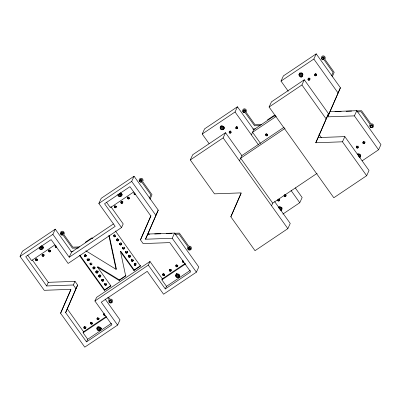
<?xml version="1.0" encoding="UTF-8"?>
<svg xmlns="http://www.w3.org/2000/svg" width="401" height="401" viewBox="0 0 401 401"><rect width="100%" height="100%" fill="white"/><g stroke="black" fill="none" stroke-linecap="round" stroke-linejoin="round"><path stroke-width="0.6" d="M39.168 247.312C39.178 252.359 46.321 247.492 41.493 245.753M117.964 194.375C117.974 199.427 125.117 194.56 120.29 192.816M223.848 128.982C225.452 126.42 220.71 124.541 220.149 127.523C219.728 130.24 224.039 130.656 224.324 127.944M100.862 329C101.388 326.028 96.275 326.003 96.912 329C97.724 331.732 101.242 330.404 101.338 327.963M179.387 276.765C180.991 274.209 176.245 272.329 175.688 275.312C175.267 278.028 179.578 278.444 179.864 275.728M282.214 207.878L281.021 210.475C283.156 209.061 280.72 205.743 278.69 207.202M298.945 74.591C305.131 68.16 302.549 82.872 298.945 74.591L299.662 73.032M149.388 198.194L150.856 194.781L141.819 182.109L140.53 182.124L139.463 181.357L139.117 179.874L139.934 178.615A2.035 1.97 24.7 0 1 142.16 178.595L142.746 179.152L143.112 180.39L142.641 181.558L152.009 194.691L150.034 199.267M331.557 75.814L333.025 72.401L323.993 59.729L322.7 59.744L321.632 58.977L321.286 57.493L322.108 56.235A2.035 1.97 24.7 0 1 324.329 56.215L324.915 56.772L325.281 58.01L324.81 59.178L334.178 72.31L332.203 76.887M93.659 268.379L94.395 266.665M96.561 272.485L97.308 270.765M97.393 273.111L98.13 271.402M165.302 288.936L190.691 271.878L169.818 242.61L143.117 243.582L140.475 239.873L150.811 215.959L129.939 186.691L104.551 203.748L121.538 227.567L68.13 263.447L51.143 239.628L25.754 256.685L46.626 285.953L73.328 284.986L75.969 288.69L65.634 312.6L86.506 341.873L111.894 324.815L94.912 300.996L96.581 297.367L149.984 261.492L162.345 278.82L161.869 279.858L166.495 286.344L165.302 288.936L148.315 265.121L149.984 261.492M151.007 215.748L140.475 239.873M55.268 229.161L22.436 251.221L20.05 256.404L44.225 290.304L70.927 289.337L60.591 313.246L84.766 347.151L117.598 325.096L101.273 302.204L147.237 271.327L163.563 294.214L196.395 272.159L172.219 238.259L145.518 239.227L158.24 210.129L134.064 176.229L101.232 198.284L98.846 203.467L115.172 226.364L69.208 257.242L52.882 234.349L55.268 229.161L71.594 252.059L69.208 257.242M145.518 239.227L158.24 210.129M315.767 142.771L328.489 113.673L304.309 79.769L271.477 101.829L269.096 107.012L333.812 197.758L366.644 175.703L369.03 170.515L344.85 136.616L318.148 137.583L315.767 142.771L342.464 141.799L366.644 175.703M318.148 137.583L328.489 113.673M288.274 91.268L281.016 81.092L283.402 75.904L316.234 53.849L340.409 87.749L327.687 116.851L354.389 115.879L378.564 149.779L362.148 160.811M327.928 116.33L340.409 87.749M70.852 289.843L60.591 313.246M65.634 312.6L77.639 285.061L74.997 281.357L48.295 282.324L32.411 260.048M99.283 277.011L100.009 275.332M274.635 201.578L290.234 223.452L287.848 228.635L255.016 250.69L230.836 216.791L241.176 192.876L214.475 193.843L190.3 159.944L192.68 154.761L225.512 132.706L241.843 155.598L239.457 160.781M241.101 193.387L230.836 216.791M102.205 281.051L102.932 279.382M39.188 248.064L39.664 247.026M39.514 248.79L40.707 246.199L41.293 246.745L42.787 247.031L41.594 249.622M40.1 249.342L41.293 246.745M35.453 259.617L35.864 258.996L36.616 258.84L37.268 259.257L37.443 259.998L37.032 260.625L36.28 260.775L35.629 260.359L35.453 259.617L35.884 258.685M41.749 245.933L41.243 247.031L41.654 246.409L42.406 246.254L43.057 246.675M35.629 260.359L36.27 258.961L36.922 259.377L37.674 259.226M40.817 249.622L42.01 247.031M36.28 260.775L36.922 259.377M37.032 260.625L37.458 259.693M42.326 249.327L43.278 247.252M42.872 248.765L43.619 247.026M42.02 255.206L42.431 254.585L43.183 254.429L43.834 254.846L44.01 255.587L43.599 256.214L42.847 256.364L42.195 255.948L42.02 255.206L42.451 254.274M42.195 255.948L42.837 254.55L43.493 254.966L44.24 254.815L43.599 256.214M42.847 256.364L43.493 254.966M48.586 250.795L48.997 250.174L49.749 250.018L50.401 250.435L50.576 251.176L50.165 251.803L49.413 251.953L48.762 251.537L48.586 250.795L49.017 249.863M48.762 251.537L49.403 250.139L50.06 250.555L50.807 250.404L50.165 251.803M49.413 251.953L50.06 250.555M56.731 247.392L55.98 247.542L55.328 247.126L55.153 246.384L55.584 245.452M62.927 234.179L62.756 233.442L63.263 232.344L63.433 233.081L62.521 234.806L61.769 234.956L61.117 234.545L60.942 233.798L61.448 232.7M60.942 233.798L61.859 232.079M55.328 247.126L55.97 245.728M61.353 233.176L62.105 233.021L62.606 231.923M55.98 247.542L56.411 246.61M62.521 234.806L63.022 233.708M46.626 285.953L48.295 282.324M84.33 256.304L84.4 255.046L84.33 256.304L84.987 256.72L85.734 256.57L86.385 255.422L85.734 256.57M84.16 255.562L85.558 254.264M84.987 256.72L85.223 256.199L85.974 256.054M73.328 284.986L74.997 281.357M87.248 260.394L87.313 259.131L87.248 260.394L87.899 260.805L88.651 260.66L89.298 259.507L88.651 260.66M117.984 195.132L118.46 194.094M87.899 260.805L88.14 260.289L88.892 260.139M89.062 260.028L89.127 258.77M118.31 195.858L119.503 193.267M75.969 288.69L77.639 285.061M118.896 196.405L120.084 193.813L121.583 194.099L120.39 196.69M114.25 206.685L114.661 206.059L115.413 205.903L116.064 206.325L116.24 207.061L115.829 207.693L115.077 207.843L114.425 207.427L114.25 206.685L114.681 205.753M120.546 193.001L120.039 194.099L120.45 193.472L121.202 193.322L121.854 193.738M114.425 207.427L115.067 206.029L115.719 206.445L116.47 206.294L115.829 207.693M119.613 196.69L120.806 194.094M115.077 207.843L115.719 206.445M89.989 263.738L90.23 263.221L90.165 264.48L90.816 264.896L91.568 264.745L91.974 264.114L91.804 263.377L91.152 262.961L90.4 263.111L89.989 263.738L90.165 264.48M121.122 196.39L122.074 194.32M121.668 195.833L122.145 194.796M90.816 264.896L91.052 264.374L91.804 264.229L91.568 264.745M120.816 202.274L121.227 201.648L121.979 201.492L122.631 201.914L122.806 202.65L122.395 203.282L121.643 203.432L120.992 203.016L120.816 202.274L121.247 201.342M120.992 203.016L121.633 201.618L122.285 202.029L123.037 201.883M98.846 203.467L131.678 181.412L134.064 176.229M121.643 203.432L122.285 202.029M122.395 203.282L122.821 202.35M93.077 268.57L93.142 267.307L93.077 268.57L93.729 268.981L94.481 268.835L95.127 267.683L94.481 268.835M92.907 267.828L93.553 266.68M93.729 268.981L93.969 268.464L94.721 268.314M127.383 197.863L127.794 197.237L128.546 197.081L129.197 197.503L129.373 198.239L128.962 198.871L128.21 199.021L127.558 198.605L127.383 197.863L127.814 196.931M127.558 198.605L128.2 197.207L128.851 197.618L128.21 199.021M79.664 255.718L104.37 290.359L110.937 285.948L97.543 267.171L97.784 266.655L119.383 279.918L125.949 275.507M128.962 198.871L129.388 197.939M95.819 271.913L96.471 270.765L95.819 271.913L95.994 272.655L96.646 273.071L97.398 272.921L98.044 271.773L97.398 272.921M95.994 272.655L96.06 271.397M113.709 235.713L113.949 235.197L113.879 236.455L114.536 236.871L115.282 236.72L115.694 236.089L115.523 235.352L114.871 234.931L114.12 235.086L113.709 235.713L113.879 236.455M96.646 273.071L96.882 272.55L97.633 272.404M114.12 235.086L114.355 234.565M97.804 272.289L97.874 271.036M142.23 180.144L141.317 181.874L140.566 182.024L139.914 181.608L139.738 180.866L140.245 179.768M139.738 180.866L140.656 179.142M114.536 236.871L114.771 236.349L115.523 236.204L115.282 236.72M135.528 194.46L134.776 194.61L134.124 194.194L134.551 193.262M140.15 180.239L140.901 180.084L141.403 178.986M134.776 194.61L135.207 193.678M141.723 181.242L141.553 180.505L142.059 179.407M98.736 276.003L99.383 274.855L98.736 276.003L98.907 276.74L99.558 277.156L100.31 277.011L100.962 275.858M98.907 276.74L98.977 275.482M121.538 227.567L123.207 223.938L110.846 206.605M99.147 275.372L99.899 275.221L100.135 274.705M116.626 239.803L117.272 238.655L116.626 239.803L116.796 240.54L117.448 240.956L118.2 240.811L118.846 239.658L118.2 240.811M99.558 277.156L99.799 276.64L100.551 276.49L100.31 277.011M100.721 276.379L100.786 275.121M116.796 240.54L116.861 239.282M117.448 240.956L117.688 240.44L118.44 240.289M101.824 280.83L101.889 279.572L101.824 280.83L102.476 281.246L103.227 281.096L103.704 279.211M119.714 244.63L119.779 243.372L119.714 244.63L120.365 245.046L121.117 244.896L121.764 243.748L121.117 244.896M102.476 281.246L102.716 280.725L103.463 280.58L103.227 281.096M119.538 243.888L120.937 242.59M120.365 245.046L120.601 244.525L121.353 244.379M121.523 244.264L121.593 243.006M83.849 327.477L84.255 326.845L85.007 326.695L85.659 327.111L85.834 327.853L85.423 328.484L84.671 328.63L84.02 328.213L83.849 327.477L84.275 326.539M84.02 328.213L84.661 326.815L85.318 327.231L86.065 327.081L85.423 328.484M104.736 284.921L104.806 283.657L104.736 284.921L105.393 285.332L106.145 285.186L106.791 284.033L106.145 285.186M84.671 328.63L85.318 327.231M86.506 341.873L87.699 339.276L83.072 332.795L83.548 331.757L106.35 316.439M120.526 251.733L120.766 251.216L134.155 269.993L133.919 270.51L120.526 251.733L125.708 276.023L119.142 280.434L97.543 267.171M122.626 248.715L122.691 247.457L122.626 248.715L123.277 249.131L124.029 248.981L124.505 247.096M105.393 285.332L105.628 284.815L106.38 284.665M104.37 290.359L104.606 289.843L110.671 285.773M123.277 249.131L123.518 248.615L124.27 248.465L124.029 248.981M90.415 323.061L90.821 322.434L91.573 322.284L92.225 322.7L92.4 323.442L91.989 324.068L91.238 324.219L90.586 323.802L90.415 323.061L90.842 322.128M90.586 323.802L91.227 322.404L91.884 322.82L91.238 324.219M85.864 250.795L116.084 269.337L116.325 268.82L109.217 235.447M91.989 324.068L92.42 323.136M125.543 252.805L125.608 251.547L125.543 252.805L126.195 253.221L126.947 253.071L127.593 251.923L126.947 253.071M126.195 253.221L126.43 252.7L127.182 252.555M127.353 252.44L127.423 251.186M96.982 318.65L97.388 318.023L98.14 317.873L98.796 318.289L98.967 319.031L98.556 319.657L97.804 319.808L97.152 319.391L96.982 318.65L97.408 317.717M97.152 319.391L97.794 317.993L98.451 318.409L99.197 318.259L98.556 319.657M97.804 319.808L98.451 318.409M128.455 256.891L128.526 255.632L128.455 256.891L129.107 257.307L129.859 257.161L130.51 256.008L129.859 257.161M128.285 256.149L128.932 255.006M129.107 257.307L129.348 256.79L130.099 256.64M96.892 328.249L97.368 327.211M111.824 300.935L110.912 302.665L110.16 302.81L109.508 302.399L109.333 301.657L109.839 300.56M119.142 280.434L119.383 279.918M96.912 329L98.105 326.409M109.333 301.657L110.25 299.928M105.122 315.246L104.37 315.397L103.719 314.98L104.36 313.582M109.744 301.026L110.496 300.875L111.002 299.778M97.237 329.727L98.425 327.136L99.012 327.682L100.506 327.968L99.313 330.559M104.37 315.397L104.801 314.464M97.819 330.274L99.012 327.682M111.323 302.033L111.147 301.296L111.653 300.199M110.912 302.665L111.418 301.567M98.541 330.559L99.734 327.968M131.202 260.239L131.849 259.091L131.202 260.239L131.373 260.981L132.024 261.397L132.776 261.246L133.423 260.099L132.776 261.246M131.373 260.981L131.438 259.718M100.044 330.259L100.997 328.188M100.591 329.702L101.303 328.143M132.024 261.397L132.265 260.876L133.012 260.73M134.285 265.066L134.355 263.808L134.285 265.066L134.942 265.482L135.688 265.332L136.165 263.447M134.114 264.324L134.761 263.181M134.525 263.698L135.277 263.547L135.513 263.026M134.942 265.482L135.177 264.966L135.929 264.815L135.688 265.332M209.076 143.638L202.219 134.024L204.605 128.841L237.437 106.786L253.763 129.678L251.377 134.861M117.598 325.096L119.984 319.908L105.112 299.056M220.149 127.523L220.866 125.969M220.169 128.275L221.357 125.683M220.495 129.007L221.923 125.894M221.076 129.553L222.745 125.924M221.798 129.834L223.467 126.205M172.219 238.259L174.6 233.076L147.904 234.044M222.57 129.839L224.004 126.726M223.302 129.538L224.254 127.463M190.3 159.944L223.131 137.889L225.512 132.706M202.219 134.024L235.051 111.969L237.437 106.786M162.646 274.54L163.052 273.913L163.803 273.763L164.455 274.179L164.631 274.916L164.22 275.547L163.468 275.698L162.816 275.281L162.646 274.54L163.072 273.607M162.816 275.281L163.458 273.883L164.114 274.294L163.468 275.698M229.262 132.791L229.091 132.044L229.502 131.423L230.249 131.267L230.906 131.688L231.076 132.425L230.665 133.052L229.913 133.202L229.262 132.791L230.214 130.716M164.22 275.547L164.651 274.615M229.913 133.202L230.871 131.132M230.665 133.052L231.141 132.019M169.212 270.129L169.618 269.502L170.37 269.347L171.021 269.768L171.197 270.505L170.786 271.136L170.034 271.287L169.382 270.87L169.212 270.129L169.638 269.196M169.382 270.87L170.024 269.472L170.681 269.883L171.427 269.738L170.786 271.136M245.101 111.799L244.926 111.062L245.432 109.964L245.602 110.701L244.69 112.43L243.938 112.581L243.287 112.165L243.111 111.423L243.618 110.325M243.111 111.423L244.029 109.699M170.034 271.287L170.681 269.883M235.828 128.38L235.658 127.633L236.069 127.012L236.816 126.856L237.472 127.277L237.643 128.014L237.232 128.641L236.48 128.791L235.828 128.38L236.78 126.305M243.527 110.796L244.274 110.641L244.78 109.543M236.48 128.791L237.437 126.721M237.232 128.641L237.708 127.608M244.69 112.43L245.196 111.333M175.778 265.718L176.184 265.091L176.936 264.936L177.588 265.357L177.763 266.094L177.352 266.725L176.6 266.876L175.949 266.459L175.778 265.718L176.204 264.785M175.949 266.459L176.59 265.061L177.242 265.472L177.994 265.327M176.6 266.876L177.242 265.472M177.352 266.725L177.783 265.793M175.688 275.312L176.44 273.572M183.919 262.314L183.167 262.465L182.515 262.048L182.345 261.307L182.771 260.374M190.62 247.998L189.708 249.728L188.956 249.878L188.305 249.462L188.129 248.72L188.635 247.623M175.708 276.068L176.896 273.477M188.54 248.094L189.046 246.996L189.798 246.846L189.292 247.943L188.54 248.094L188.129 248.72M182.515 262.048L183.157 260.65M176.029 276.795L177.222 274.199L177.808 274.75L179.302 275.031L178.109 277.622M183.167 262.465L183.598 261.527M176.615 277.342L177.808 274.75M190.114 249.096L189.944 248.359L190.45 247.262M189.708 249.728L190.214 248.63M177.337 277.622L178.525 275.031M178.841 277.327L179.793 275.251M196.395 272.159L198.781 266.976L174.6 233.076M265.617 134.741L266.023 134.114L266.775 133.959L267.427 134.38L267.602 135.117L267.191 135.749L266.439 135.894L265.788 135.483L265.617 134.741L266.094 133.703M265.788 135.483L266.505 133.924L267.156 134.34L266.439 135.894M267.191 135.749L267.667 134.711M298.966 75.343L300.154 72.751M299.291 76.07L300.72 72.962M299.873 76.621L301.542 72.992M300.595 76.902L302.264 73.273M301.367 76.902L302.8 73.794M302.098 76.606L303.051 74.531M269.096 107.012L301.928 84.957L304.309 79.769M281.016 81.092L313.848 59.032L316.234 53.849M308.058 79.854L307.888 79.112L308.299 78.486L309.046 78.33L309.702 78.751L309.873 79.488L309.462 80.12L308.71 80.27L308.058 79.854L309.011 77.779M308.71 80.27L309.662 78.195M309.462 80.12L310.179 78.566M324.399 57.769L323.487 59.493L322.735 59.644L322.083 59.228L321.908 58.486L322.414 57.388M321.908 58.486L322.825 56.767M314.625 75.443L314.454 74.701L314.865 74.075L315.612 73.919L316.269 74.34L316.439 75.077L316.028 75.709L315.276 75.859L314.625 75.443L315.577 73.368M322.319 57.864L323.071 57.709L323.577 56.611M315.276 75.859L316.234 73.784M323.898 58.867L323.722 58.125L324.229 57.027M316.028 75.709L316.504 74.671M323.487 59.493L323.988 58.396M271.522 205.743L272.715 203.152L317.131 173.317M278.64 199.122L279.296 199.543L279.467 200.279L279.056 200.911L278.304 201.056L277.652 200.645L278.369 199.086M278.304 201.056L279.261 198.986M279.056 200.911L279.773 199.352M278.605 207.658L279.081 206.62M284.459 194.861L285.206 194.711L285.863 195.132L286.033 195.868L285.622 196.5L284.87 196.645L284.219 196.234L284.936 194.675M278.931 208.385L279.642 206.831M284.87 196.645L285.828 194.575M279.512 208.931L280.464 206.856M285.622 196.5L286.098 195.462M279.993 209.733L281.186 207.142M280.53 210.254L281.723 207.658M281.567 209.913L282.043 208.876M282.84 214.089L299.768 202.716L302.153 197.533L295.261 187.863M342.464 141.799L344.85 136.616M354.389 115.879L356.775 110.696L330.073 111.663M356.278 146.966L356.69 146.34L357.436 146.19L358.093 146.606L358.263 147.342L357.852 147.974L357.101 148.124L356.449 147.708L356.278 146.966L356.755 145.929M356.449 147.708L357.166 146.154M357.101 148.124L358.058 146.049M357.852 147.974L358.329 146.936M362.845 142.555L363.256 141.929L364.003 141.779L364.659 142.195L364.83 142.931L364.419 143.563L363.667 143.713L363.015 143.297L362.845 142.555L363.321 141.518M372.79 125.623L371.877 127.348L371.125 127.498L370.474 127.082L370.303 126.34L370.805 125.242M357.401 154.726L357.877 153.688M370.303 126.34L371.216 124.616M363.015 143.297L363.732 141.743M357.963 154.931L358.439 153.894M370.709 125.713L371.461 125.563L371.968 124.465M363.667 143.713L364.624 141.638M358.309 155.999L359.261 153.924M372.288 126.721L372.113 125.979L372.619 124.881M364.419 143.563L365.136 142.009M371.877 127.348L372.384 126.25M358.79 156.801L359.983 154.21M359.326 157.317L360.519 154.726M360.77 155.463L359.817 157.538C361.953 156.124 359.517 152.811 357.486 154.27M378.564 149.779L380.95 144.596L356.775 110.696M87.077 259.653L87.483 259.021L88.235 258.871L88.887 259.292M122.455 247.973L122.866 247.347L123.613 247.196L124.27 247.612M101.653 280.088L102.06 279.462L102.811 279.312L103.463 279.728M125.368 252.064L125.779 251.437L126.531 251.282L127.182 251.703M104.566 284.179L104.977 283.547L105.729 283.397L106.38 283.818L106.551 284.555M103.954 313.612L103.548 314.239L103.719 314.98M182.345 261.307L182.751 260.68M55.153 246.384L55.564 245.763M134.36 192.826L133.949 193.452L134.124 194.194M20.05 256.404L52.882 234.349M54.887 244.911L31.569 260.575L27.659 255.091M133.683 191.979L110.365 207.643L106.455 202.154M85.233 242.304L91.799 237.893L92.862 238.545M267.402 119.924L273.968 115.513L275.031 116.165M71.594 252.059L113.428 223.953M253.763 129.678L275.457 115.107M276.329 116.31L252.57 132.27L260.5 143.383M241.843 155.598L284.189 127.147M285.066 128.355L240.65 158.189L272.715 203.152M134.155 269.993L140.721 265.582M133.919 270.51L140.485 266.099L115.413 230.946M94.912 300.996L148.315 265.121M162.345 278.82L185.147 263.507M83.072 332.795L106.39 317.126M161.869 279.858L185.703 263.848M87.699 339.276L111.533 323.266M166.495 286.344L190.33 270.334M117.032 239.171L117.784 239.021L118.435 239.437L118.611 240.179M128.696 255.522L129.448 255.372L130.099 255.788L130.27 256.53M93.318 267.196L94.065 267.046L94.721 267.467L94.892 268.204M131.608 259.612L132.36 259.457L133.012 259.878L133.187 260.615M96.23 271.287L96.982 271.136L97.633 271.552M260.144 125.583L254.56 125.799L245.196 112.666L243.903 112.681L242.836 111.909L242.49 110.43L243.312 109.172A2.035 1.97 24.7 0 1 245.532 109.152L246.119 109.704L246.485 110.942L246.013 112.115L255.051 124.786L261.748 124.531M78.596 247.938L72.391 248.179L63.022 235.046L61.734 235.056L60.666 234.289L60.32 232.811L61.137 231.552A2.035 1.97 24.7 0 1 63.363 231.532L63.949 232.084L64.315 233.322L63.844 234.495L72.882 247.161L79.578 246.911M252.825 129.037L255.302 128.947M70.656 251.417L73.132 251.322M334.965 111.678L341.156 111.458M346.108 111.283L351.677 111.087M356.629 110.912L361.582 110.736L370.945 123.869L372.238 123.849L373.306 124.626L373.647 126.099A2.015 1.95 24.7 0 1 372.83 127.363A2.03 1.965 24.7 0 1 370.023 126.831L369.652 125.583L370.123 124.42L361.085 111.749L357.341 111.879M147.844 234.234L149.698 234.169M154.651 233.994L160.841 233.773M166.41 233.577L171.984 233.377M174.46 233.292L179.412 233.116L188.776 246.249L190.064 246.229L191.137 247.006L191.477 248.48A2.015 1.95 24.7 0 1 190.66 249.743A2.03 1.965 24.7 0 1 187.853 249.211L187.483 247.963L187.954 246.8L178.916 234.129L175.167 234.259M84.671 255.101L85.914 255.061M86.917 259.226L89.418 259.141M87.353 260.184L89.212 260.119M114.12 235.938L114.771 236.349M117.037 240.024L117.688 240.44M119.949 244.109L120.601 244.525M122.866 248.199L123.518 248.615M125.779 252.284L126.43 252.7M128.696 256.374L129.348 256.79M131.608 260.46L132.265 260.876M134.525 264.55L135.177 264.966M84.571 255.788L85.223 256.199M87.488 259.873L88.14 260.289M90.4 263.963L91.052 264.374M93.318 268.048L93.969 268.464M96.23 272.139L96.882 272.55M99.147 276.224L99.799 276.64M102.06 280.314L102.716 280.725M104.977 284.399L105.628 284.815M371.461 125.563L372.113 125.979M189.292 247.943L189.944 248.359M120.701 243.106L121.353 243.527M135.277 263.547L135.929 263.963M85.323 254.785L85.974 255.201L86.145 255.938M99.899 275.221L100.551 275.642M110.496 300.875L111.147 301.296M323.071 57.709L323.722 58.125M244.274 110.641L244.926 111.062M140.901 180.084L141.553 180.505M62.105 233.021L62.756 233.442M313.848 59.032L338.023 92.937M301.928 84.957L326.103 118.856M318.96 134.295L321.482 137.834M235.051 111.969L258.585 144.967M291.061 190.505L299.768 202.716M223.131 137.889L287.848 228.635M131.678 181.412L155.854 215.312M79.899 255.196L104.606 289.843M108.531 297.156L109.979 299.181L111.267 299.161L112.34 299.938L112.681 301.417A2.015 1.95 24.7 0 1 111.132 302.976A2.03 1.965 24.7 0 1 109.057 302.143L108.686 300.895L109.157 299.732L107.719 297.712M67.303 308.97L83.548 331.757M284.048 195.493L284.219 196.234M277.482 199.904L277.652 200.645M129.959 255.226L130.35 257.051M118.4 239.447L118.661 240.66M108.846 235.357L116.084 269.337"/></g></svg>
